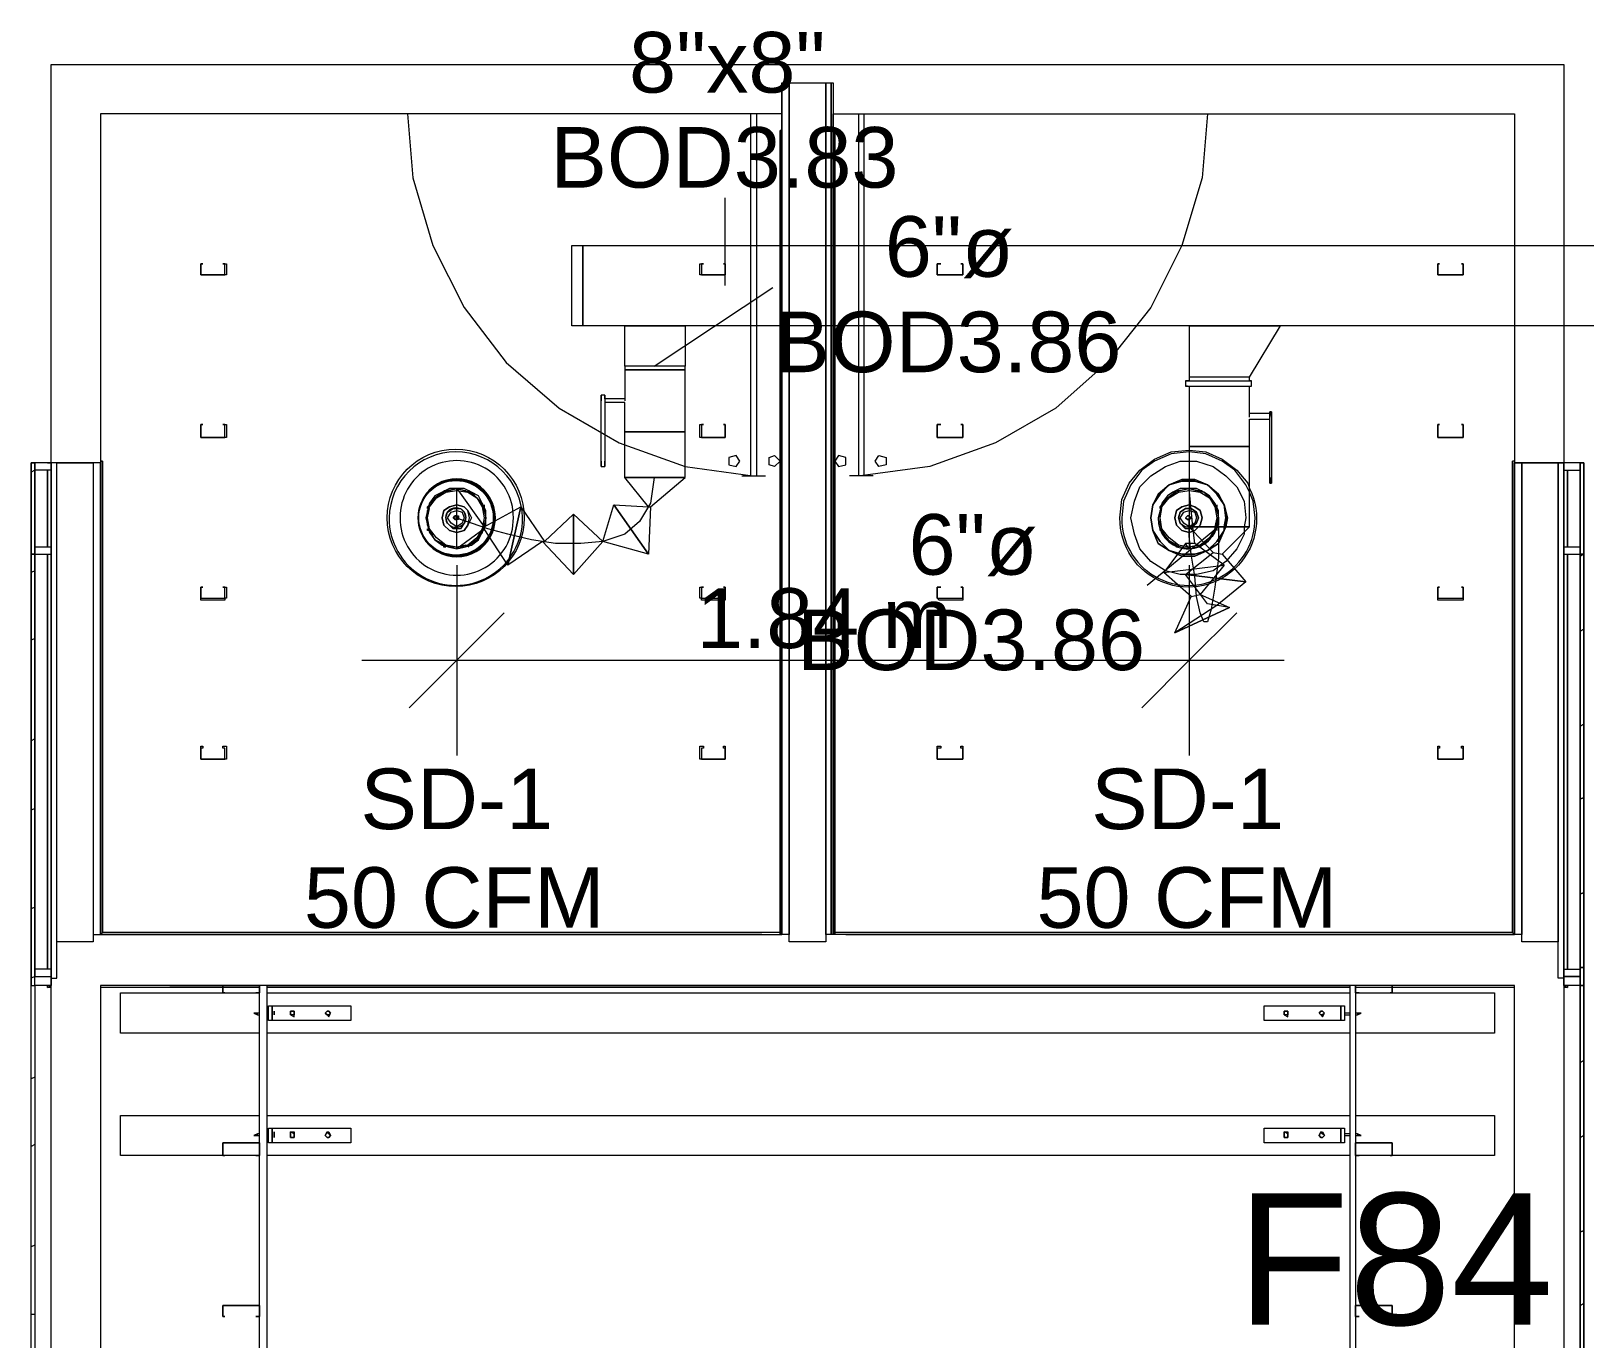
# Model space of a CAD drawing. Header units: metres. Extents: x -2 to 237, y -8 to 52.
# Drawn here: x 38.523 to 42.422, y 43.179 to 46.459 of the extents above; entities that cross this region are included whole.
import ezdxf

# ---------------------------------------------------------------- set-up
doc = ezdxf.new("R2010")
doc.units = ezdxf.units.M
doc.layers.add('HVAC - Ductos', color=5, linetype='Continuous', lineweight=0)
doc.layers.add('PDF3_Text', color=7, linetype='Continuous', lineweight=0)
doc.layers.add('PDF3_Geometry', color=7, linetype='Continuous', lineweight=0, true_color=0xaaaaaa)
doc.styles.add('PDF ArialUnicodeMS-Bold-Identity-H', font='arial.ttf')
doc.styles.add('PDF Helvetica', font='')
doc.styles.get('PDF Helvetica').set_extended_font_data('Helvetica')

msp = doc.modelspace()

# ---------------------------------------------------------------- linework, layer by layer
at = {"layer": 'HVAC - Ductos', "lineweight": 0}
for points in [[(40.2652, 45.821), (40.2652, 46.041)], [(40.0864, 45.6192), (40.3843, 45.8164)], [(40.0727, 45.2664), (40.0773, 45.2664), (40.1643, 45.3396), (40.0131, 45.3396), (40.0131, 45.4542), (40.0223, 45.4542), (40.036, 45.4542), (40.0497, 45.4542), (40.0681, 45.4542), (40.0864, 45.4542), (40.1093, 45.4542), (40.1277, 45.4542), (40.1415, 45.4542), (40.1552, 45.4542), (40.1643, 45.4542), (40.1643, 45.6101), (40.1643, 45.6192), (40.1552, 45.6192), (40.1415, 45.6192), (40.1277, 45.6192), (40.1093, 45.6192), (40.0864, 45.6192), (40.0681, 45.6192), (40.0497, 45.6192), (40.036, 45.6192), (40.0223, 45.6192), (40.0131, 45.6192), (40.0131, 45.7201), (40.0223, 45.7201), (40.036, 45.7201), (40.0497, 45.7201), (40.0681, 45.7201), (40.0864, 45.7201), (40.1093, 45.7201), (40.1277, 45.7201), (40.1415, 45.7201), (40.1552, 45.7201), (40.1643, 45.7201), (40.1643, 45.6192), (40.1552, 45.6192), (40.1415, 45.6192), (40.1277, 45.6192), (40.1093, 45.6192), (40.0864, 45.6192), (40.0681, 45.6192), (40.0497, 45.6192), (40.036, 45.6192), (40.0223, 45.6192), (40.0131, 45.6192), (40.0131, 45.6101), (40.0131, 45.5368), (39.9627, 45.5368), (39.9627, 45.5322)], [(41.5806, 45.5918), (41.6585, 45.7201), (41.6493, 45.7201), (41.6356, 45.7201), (41.6081, 45.7201), (41.5806, 45.7201), (41.5027, 45.7201), (41.4752, 45.7201), (41.4523, 45.7201), (41.4339, 45.7201), (41.4293, 45.7201), (41.4293, 45.5918)], [(41.4293, 45.7201), (41.4339, 45.7201), (41.4523, 45.7201), (41.4752, 45.7201), (41.5027, 45.7201), (41.5806, 45.7201), (41.6081, 45.7201), (41.6356, 45.7201), (41.6493, 45.7201), (41.6585, 45.7201)], [(41.5714, 45.5826), (41.576, 45.5826), (41.5806, 45.5826), (41.5806, 45.5918), (41.576, 45.5918), (41.5714, 45.5918), (41.5577, 45.5918), (41.5439, 45.5918), (41.5256, 45.5918), (41.5027, 45.5918), (41.4843, 45.5918), (41.466, 45.5918), (41.4523, 45.5918), (41.4385, 45.5918), (41.4293, 45.5918), (41.4293, 45.5826), (41.4248, 45.5826), (41.4202, 45.5826), (41.4248, 45.5826), (41.4339, 45.5826), (41.4477, 45.5826), (41.4614, 45.5826), (41.4843, 45.5826), (41.5027, 45.5826), (41.5256, 45.5826), (41.5439, 45.5826), (41.5622, 45.5826), (41.576, 45.5826), (41.5852, 45.5826)], [(41.4248, 45.5688), (41.4202, 45.5688), (41.4248, 45.5688), (41.4339, 45.5688), (41.4477, 45.5688), (41.4614, 45.5688), (41.4843, 45.5688), (41.5027, 45.5688), (41.5256, 45.5688), (41.5439, 45.5688), (41.5622, 45.5688), (41.576, 45.5688), (41.5852, 45.5688), (41.5852, 45.5826), (41.5806, 45.5826)], [(41.4202, 45.5826), (41.4202, 45.5688)], [(41.4339, 45.5826), (41.4385, 45.5826)], [(41.4477, 45.5826), (41.4523, 45.5826)], [(41.4614, 45.5826), (41.466, 45.5826), (41.4843, 45.5826), (41.5027, 45.5826), (41.5256, 45.5826), (41.5439, 45.5826)], [(41.4798, 45.5918), (41.4752, 45.5918), (41.4706, 45.5918)], [(41.5348, 45.5918), (41.5302, 45.5918)], [(41.5577, 45.5826), (41.5622, 45.5826)], [(39.9627, 45.546), (39.9535, 45.546)], [(39.9535, 45.381), (39.9535, 45.3764), (39.9535, 45.3718), (39.9535, 45.3672), (39.9535, 45.3718), (39.9535, 45.3764), (39.9535, 45.381), (39.9535, 45.5322), (39.9535, 45.5368), (39.9535, 45.5414), (39.9535, 45.546), (39.9535, 45.5414), (39.9535, 45.5368), (39.9535, 45.5322)], [(39.9627, 45.5368), (39.9627, 45.5414), (39.9627, 45.546), (39.9627, 45.5414), (39.9627, 45.5368), (39.9627, 45.5322), (39.9627, 45.381), (39.9627, 45.3764), (39.9627, 45.3718), (39.9627, 45.3672), (39.9627, 45.3718), (39.9627, 45.3764), (39.9627, 45.381)], [(40.0131, 45.5368), (40.0131, 45.5322)], [(41.4293, 45.5688), (41.4293, 45.4176), (41.4385, 45.4176), (41.4523, 45.4176), (41.466, 45.4176), (41.4843, 45.4176), (41.5027, 45.4176), (41.5256, 45.4176), (41.5439, 45.4176), (41.5577, 45.4176), (41.5714, 45.4176), (41.576, 45.4176), (41.5806, 45.4176), (41.5806, 45.4864), (41.631, 45.4864)], [(41.631, 45.4909), (41.631, 45.4955), (41.631, 45.5001), (41.5806, 45.5001), (41.5806, 45.5688)], [(40.0773, 45.2664), (40.0727, 45.1472), (39.9856, 45.2709), (40.0727, 45.2664), (40.0131, 45.3396), (40.1643, 45.3396), (40.1643, 45.4542), (40.1552, 45.4542), (40.1415, 45.4542), (40.1277, 45.4542), (40.1093, 45.4542), (40.0864, 45.4542), (40.0681, 45.4542), (40.0497, 45.4542), (40.036, 45.4542), (40.0223, 45.4542), (40.0131, 45.4542), (40.0131, 45.5276), (39.9627, 45.5276)], [(41.5806, 45.4909), (41.5806, 45.4955), (41.5806, 45.5001)], [(41.6356, 45.5047), (41.631, 45.5047)], [(41.631, 45.3396), (41.631, 45.4909), (41.631, 45.4955), (41.631, 45.5001), (41.631, 45.5047), (41.631, 45.5001), (41.631, 45.4955)], [(41.6356, 45.4909), (41.6356, 45.4955), (41.6356, 45.5001), (41.6356, 45.5047), (41.6356, 45.5001), (41.6356, 45.4955), (41.6356, 45.4909), (41.6356, 45.3396)], [(41.4889, 45.1518), (41.5119, 45.1472), (41.5806, 45.2159), (41.5806, 45.4176), (41.576, 45.4176), (41.5714, 45.4176), (41.5577, 45.4176), (41.5439, 45.4176), (41.5256, 45.4176), (41.5027, 45.4176), (41.4843, 45.4176), (41.466, 45.4176), (41.4523, 45.4176), (41.4385, 45.4176), (41.4293, 45.4176), (41.4293, 45.2159), (41.4156, 45.2251), (41.4064, 45.2388), (41.4156, 45.2526), (41.4293, 45.2572)], [(41.5668, 45.2159), (41.5668, 45.1976), (41.5485, 45.1609), (41.5211, 45.1288), (41.4889, 45.1059), (41.4477, 45.0968), (41.4064, 45.0968), (41.3698, 45.1059), (41.3331, 45.1288), (41.3056, 45.1609), (41.2918, 45.1976), (41.2827, 45.2388), (41.2918, 45.2801), (41.3056, 45.3168), (41.3331, 45.3442), (41.3698, 45.3672), (41.4064, 45.381), (41.4293, 45.381)], [(41.4293, 45.4084), (41.4706, 45.4038), (41.5119, 45.3855), (41.5485, 45.358), (41.576, 45.3259), (41.5806, 45.3122)], [(41.5806, 45.303), (41.5714, 45.3213), (41.5439, 45.358), (41.5119, 45.381), (41.4706, 45.3992), (41.4293, 45.4038)], [(41.4293, 45.381), (41.4477, 45.381), (41.4889, 45.3672), (41.5211, 45.3442), (41.5485, 45.3168), (41.5668, 45.2801), (41.5714, 45.2388), (41.5668, 45.2159)], [(40.0864, 45.3396), (40.0773, 45.2755), (40.0497, 45.2296), (40.0131, 45.1976), (39.9581, 45.1792), (39.9031, 45.1746), (39.8389, 45.1746), (39.7793, 45.1838), (39.7197, 45.1976), (39.6693, 45.2114), (39.6281, 45.2251), (39.6006, 45.2342), (39.5914, 45.2388)], [(39.9535, 45.3672), (39.9627, 45.3672)], [(39.5273, 45.2709), (39.5364, 45.2892), (39.5593, 45.303)], [(39.5593, 45.3076), (39.5639, 45.3076), (39.5914, 45.3122), (39.6143, 45.3076)], [(39.6601, 45.2114), (39.5914, 45.1609), (39.5914, 45.3122), (39.6601, 45.2159), (39.7519, 45.2664), (39.7197, 45.1196), (39.6601, 45.2114), (39.6601, 45.2159)], [(39.6189, 45.3076), (39.6235, 45.3076)], [(39.6235, 45.303), (39.6418, 45.2892), (39.6556, 45.2709)], [(41.4935, 45.2159), (41.4935, 45.2114), (41.4798, 45.1884), (41.4568, 45.1701), (41.4293, 45.1655), (41.4019, 45.1701), (41.3789, 45.1884), (41.3606, 45.2114), (41.356, 45.2388), (41.3606, 45.2664), (41.3789, 45.2892), (41.4019, 45.303), (41.4293, 45.3076)], [(41.356, 45.2618), (41.356, 45.2664), (41.3606, 45.2709), (41.3743, 45.2892), (41.3973, 45.303)], [(41.4339, 45.2159), (41.4477, 45.2251), (41.4523, 45.2388), (41.4477, 45.2251), (41.4385, 45.2159), (41.4293, 45.3122), (41.4523, 45.3076), (41.4568, 45.3076), (41.4614, 45.3076)], [(41.4293, 45.3076), (41.4568, 45.303), (41.4798, 45.2892), (41.4935, 45.2664), (41.4981, 45.2388), (41.4935, 45.2159)], [(41.4568, 45.303), (41.4798, 45.2892), (41.4935, 45.2709)], [(41.631, 45.3259), (41.6356, 45.3259)], [(39.5181, 45.2618), (39.5181, 45.2664), (39.5227, 45.2709)], [(39.5227, 45.2114), (39.5181, 45.2388), (39.5227, 45.2618)], [(39.6601, 45.2709), (39.6601, 45.2664), (39.6601, 45.2618), (39.6647, 45.2388), (39.6601, 45.2114), (39.6601, 45.2068)], [(39.8068, 45.1792), (39.7197, 45.1196), (39.7519, 45.2664), (39.8114, 45.1792), (39.8847, 45.248), (39.8847, 45.0968), (39.8068, 45.1792), (39.8114, 45.1792)], [(41.3606, 45.2114), (41.356, 45.2388), (41.3606, 45.2618)], [(41.4431, 45.1746), (41.4202, 45.1746), (41.3652, 45.1014), (41.5165, 45.1196), (41.4431, 45.1746), (41.4385, 45.2159), (41.4339, 45.2114), (41.4202, 45.2114), (41.4064, 45.2251), (41.4019, 45.2388), (41.4064, 45.2526), (41.4202, 45.2618), (41.4293, 45.2618), (41.4202, 45.2618), (41.4064, 45.2526), (41.4019, 45.2388), (41.4064, 45.2251), (41.4202, 45.2159), (41.4339, 45.2159)], [(41.4981, 45.2709), (41.4981, 45.2664), (41.4981, 45.2618), (41.5027, 45.2388), (41.4981, 45.2159), (41.4981, 45.2205), (41.5027, 45.2388), (41.5027, 45.2205), (41.4981, 45.2159)], [(41.4293, 45.2572), (41.4431, 45.2526), (41.4477, 45.2388), (41.4431, 45.2251), (41.4293, 45.2159), (41.4293, 45.2251), (41.4293, 45.2342), (41.4293, 45.2388)], [(39.5639, 45.1655), (39.5593, 45.1655), (39.5593, 45.1701), (39.5364, 45.1838), (39.5227, 45.2068), (39.5181, 45.2068), (39.5181, 45.2114)], [(39.6556, 45.2068), (39.6418, 45.1838), (39.6235, 45.1701), (39.6189, 45.1655)], [(41.5027, 45.2159), (41.3239, 45.0692)], [(41.4019, 45.1655), (41.3973, 45.1655), (41.3973, 45.1701), (41.3743, 45.1838), (41.3606, 45.2068), (41.356, 45.2068), (41.356, 45.2114)], [(41.5119, 45.1472), (41.5714, 45.0784), (41.4202, 45.0968), (41.4889, 45.1518), (41.4293, 45.2159), (41.5806, 45.2159), (41.4293, 45.2159)], [(41.5027, 45.2159), (41.5027, 45.138), (41.4935, 45.0646), (41.4843, 45.0096), (41.4752, 44.9776), (41.466, 44.9776), (41.4568, 45.0005), (41.4477, 45.0418), (41.4431, 45.0922), (41.4339, 45.1472), (41.4293, 45.193), (41.4293, 45.2159)], [(41.4935, 45.2068), (41.4798, 45.1838), (41.4568, 45.1701)], [(39.6143, 45.1701), (39.5914, 45.1655), (39.5639, 45.1701)], [(41.4523, 45.1701), (41.4293, 45.1655), (41.4019, 45.1701)], [(41.4614, 45.1701), (41.4568, 45.1655), (41.4523, 45.1655)], [(39.5914, 45.1196), (39.5914, 44.8814), (39.5914, 44.643)], [(41.4339, 45.0418), (41.3652, 45.1014), (41.5165, 45.1196), (41.4568, 45.0463), (41.5302, 45.0142), (41.3927, 44.9501), (41.4339, 45.0418), (41.4568, 45.0463)], [(41.4293, 45.1196), (41.4293, 44.8814), (41.4293, 44.643)], [(41.4981, 45.0188), (41.3927, 44.9501), (41.5302, 45.0142), (41.4752, 45.0234), (41.4202, 45.0968), (41.5714, 45.0784), (41.4981, 45.0188), (41.4752, 45.0234)], [(39.5914, 45.0646), (39.5914, 44.6705)], [(41.4293, 45.0646), (41.4293, 44.6705)], [(39.7106, 45.0005), (39.5914, 44.8814), (39.4723, 44.7622)], [(41.5485, 45.0005), (41.4293, 44.8814), (41.3102, 44.7622)], [(39.3531, 44.8814), (41.6677, 44.8814)]]:
    msp.add_lwpolyline(points, dxfattribs=at)
for points in [[(39.9077, 45.9218), (39.9077, 45.7201), (39.8801, 45.7201), (39.8801, 45.9218)], [(42.6302, 45.7201), (39.9077, 45.7201), (39.9077, 45.9218), (42.6302, 45.9218)], [(40.1643, 45.6101), (40.1552, 45.6101), (40.1415, 45.6101), (40.1277, 45.6101), (40.1093, 45.6101), (40.0864, 45.6101), (40.0681, 45.6101), (40.0497, 45.6101), (40.036, 45.6101), (40.0223, 45.6101), (40.0131, 45.6101), (40.0223, 45.6101), (40.036, 45.6101), (40.0497, 45.6101), (40.0681, 45.6101), (40.0864, 45.6101), (40.1093, 45.6101), (40.1277, 45.6101), (40.1415, 45.6101), (40.1552, 45.6101)], [(40.1643, 45.3396), (40.1552, 45.3396), (40.1415, 45.3396), (40.1277, 45.3396), (40.1093, 45.3396), (40.0864, 45.3396), (40.0681, 45.3396), (40.0497, 45.3396), (40.036, 45.3396), (40.0223, 45.3396), (40.0131, 45.3396), (40.0223, 45.3396), (40.036, 45.3396), (40.0497, 45.3396), (40.0681, 45.3396), (40.0864, 45.3396), (40.1093, 45.3396), (40.1277, 45.3396), (40.1415, 45.3396), (40.1552, 45.3396)], [(41.631, 45.3396), (41.631, 45.3351), (41.631, 45.3305), (41.631, 45.3259), (41.631, 45.3305), (41.631, 45.3351)], [(41.6356, 45.3396), (41.6356, 45.3351), (41.6356, 45.3305), (41.6356, 45.3259), (41.6356, 45.3305), (41.6356, 45.3351)], [(39.6647, 45.2388), (39.6647, 45.2572), (39.6556, 45.2755), (39.6464, 45.2938), (39.6281, 45.303), (39.6097, 45.3122), (39.5914, 45.3122), (39.5731, 45.3122), (39.5547, 45.303), (39.5364, 45.2938), (39.5227, 45.2755), (39.5181, 45.2572), (39.5135, 45.2388), (39.5181, 45.2205), (39.5227, 45.2022), (39.5364, 45.1838), (39.5547, 45.1701), (39.5731, 45.1655), (39.5914, 45.1609), (39.6097, 45.1655), (39.6281, 45.1701), (39.6464, 45.1838), (39.6556, 45.2022), (39.6647, 45.2205), (39.6647, 45.2388), (39.6601, 45.2205), (39.6556, 45.2022), (39.6418, 45.1838), (39.6281, 45.1746), (39.6097, 45.1655), (39.5914, 45.1655), (39.5731, 45.1655), (39.5547, 45.1746), (39.5364, 45.1838), (39.5273, 45.2022), (39.5181, 45.2205), (39.5181, 45.2388), (39.5181, 45.2572), (39.5273, 45.2755), (39.5364, 45.2892), (39.5547, 45.303), (39.5731, 45.3076), (39.5914, 45.3122), (39.6097, 45.3076), (39.6281, 45.303), (39.6418, 45.2892), (39.6556, 45.2755), (39.6601, 45.2572)], [(39.6601, 45.2388), (39.6556, 45.2114), (39.6418, 45.1884), (39.6189, 45.1701), (39.5914, 45.1655), (39.5639, 45.1701), (39.541, 45.1884), (39.5227, 45.2114), (39.5181, 45.2388), (39.5227, 45.2664), (39.541, 45.2892), (39.5639, 45.303), (39.5914, 45.3076), (39.6189, 45.303), (39.6418, 45.2892), (39.6556, 45.2664)], [(41.4293, 45.3351), (41.411, 45.3351), (41.3789, 45.3213), (41.3515, 45.2984), (41.3377, 45.2709), (41.3331, 45.2388), (41.3377, 45.2068), (41.3515, 45.1746), (41.3789, 45.1564), (41.411, 45.1426), (41.4431, 45.1426), (41.4752, 45.1564), (41.5027, 45.1746), (41.5165, 45.2068), (41.5211, 45.2159), (41.5165, 45.2068), (41.5027, 45.1746), (41.4752, 45.1564), (41.4431, 45.1426), (41.411, 45.1426), (41.3789, 45.1564), (41.3515, 45.1746), (41.3377, 45.2068), (41.3331, 45.2388), (41.3377, 45.2709), (41.356, 45.2984), (41.3789, 45.3213), (41.411, 45.3305), (41.4293, 45.3305), (41.411, 45.3305), (41.3789, 45.3213), (41.356, 45.2984), (41.3377, 45.2709), (41.3331, 45.2388), (41.3377, 45.2068), (41.356, 45.1792), (41.3789, 45.1564), (41.411, 45.1472), (41.4431, 45.1472), (41.4752, 45.1564), (41.4981, 45.1792), (41.5165, 45.2068), (41.5165, 45.2159), (41.5165, 45.2068), (41.4981, 45.1792), (41.4752, 45.1564), (41.4431, 45.1472), (41.411, 45.1472), (41.3789, 45.1564), (41.356, 45.1792), (41.3377, 45.2068), (41.3331, 45.2388), (41.3377, 45.2709), (41.3515, 45.2984), (41.3789, 45.3213), (41.411, 45.3351)], [(41.4431, 45.3351), (41.4752, 45.3213), (41.5027, 45.2984), (41.5165, 45.2709), (41.5256, 45.2388), (41.5211, 45.2159), (41.5256, 45.2388), (41.5165, 45.2709), (41.5027, 45.2984), (41.4752, 45.3213), (41.4431, 45.3351), (41.4293, 45.3351)], [(41.5211, 45.2388), (41.5165, 45.2709), (41.4981, 45.2984), (41.4752, 45.3213), (41.4431, 45.3305), (41.4293, 45.3305), (41.4431, 45.3305), (41.4752, 45.3213), (41.4981, 45.2984), (41.5165, 45.2709), (41.5211, 45.2388), (41.5165, 45.2159)], [(41.4477, 45.3076), (41.466, 45.303), (41.4798, 45.2892), (41.4935, 45.2755), (41.4981, 45.2572), (41.5027, 45.2388), (41.5027, 45.2572), (41.4935, 45.2755), (41.4798, 45.2938), (41.466, 45.303), (41.4477, 45.3122), (41.4293, 45.3122)], [(39.6235, 45.2388), (39.6189, 45.2572), (39.6097, 45.2664), (39.5914, 45.2709), (39.5731, 45.2664), (39.5593, 45.2572), (39.5547, 45.2388), (39.5593, 45.2572), (39.5731, 45.2664), (39.5914, 45.2709), (39.6097, 45.2664), (39.6189, 45.2572), (39.6281, 45.2388), (39.6189, 45.2205), (39.6097, 45.2068), (39.5914, 45.2022), (39.5731, 45.2068), (39.5593, 45.2205), (39.5547, 45.2388), (39.5593, 45.2205), (39.5731, 45.2068), (39.5914, 45.2022), (39.6097, 45.2068), (39.6189, 45.2205)], [(39.6143, 45.2388), (39.6097, 45.2251), (39.6006, 45.2114), (39.5823, 45.2114), (39.5685, 45.2251), (39.5639, 45.2388), (39.5685, 45.2526), (39.5823, 45.2618), (39.6006, 45.2618), (39.6097, 45.2526)], [(39.9856, 45.2709), (40.0727, 45.1472), (39.9581, 45.1792), (39.8847, 45.0968), (39.8847, 45.248), (39.9581, 45.1792)], [(41.4293, 45.2709), (41.411, 45.2664), (41.3973, 45.2572), (41.3927, 45.2388), (41.3973, 45.2572), (41.411, 45.2664)], [(41.4431, 45.2664), (41.4293, 45.2709), (41.4431, 45.2664), (41.4568, 45.2572), (41.4614, 45.2388), (41.4568, 45.2572)], [(41.4339, 45.2618), (41.4293, 45.2618), (41.4339, 45.2618), (41.4477, 45.2526), (41.4523, 45.2388), (41.4477, 45.2526)], [(39.6097, 45.2388), (39.6051, 45.2251), (39.5914, 45.2159), (39.5777, 45.2251), (39.5685, 45.2388), (39.5777, 45.2526), (39.5914, 45.2572), (39.6051, 45.2526)], [(39.596, 45.2388), (39.5914, 45.2434), (39.5869, 45.2434), (39.5869, 45.2388), (39.5869, 45.2342), (39.5914, 45.2342), (39.596, 45.2388), (39.596, 45.2342), (39.5869, 45.2342), (39.5823, 45.2388), (39.5869, 45.2434), (39.596, 45.2434)], [(41.3927, 45.2388), (41.3973, 45.2205), (41.411, 45.2068), (41.4293, 45.2022), (41.4431, 45.2068), (41.4523, 45.2159), (41.4431, 45.2068), (41.4293, 45.2022), (41.411, 45.2068), (41.3973, 45.2205)], [(41.4293, 45.2434), (41.4248, 45.2434), (41.4202, 45.2388), (41.4248, 45.2434)], [(41.4202, 45.2388), (41.4248, 45.2342), (41.4293, 45.2342), (41.4248, 45.2342)], [(41.4339, 45.2388), (41.4293, 45.2434)], [(41.4293, 45.2342), (41.4339, 45.2388)], [(41.4568, 45.2205), (41.4523, 45.2159), (41.4568, 45.2205), (41.4614, 45.2388)], [(41.4293, 45.2159), (41.4385, 45.2159), (41.4523, 45.2159), (41.466, 45.2159), (41.4843, 45.2159), (41.5027, 45.2159), (41.5256, 45.2159), (41.5439, 45.2159), (41.5577, 45.2159), (41.5714, 45.2159), (41.576, 45.2159), (41.5806, 45.2159), (41.576, 45.2159), (41.5714, 45.2159), (41.5577, 45.2159), (41.5439, 45.2159), (41.5256, 45.2159), (41.5027, 45.2159), (41.4843, 45.2159), (41.466, 45.2159), (41.4523, 45.2159), (41.4385, 45.2159)]]:
    msp.add_lwpolyline(points, close=True, dxfattribs=at)
for points in [[(39.4219, 45.2388, 1.014015), (39.7564, 45.2388, 0.986582)], [(39.4493, 45.2388, 1.012841), (39.7335, 45.2388, 1.008579)], [(39.4951, 45.2388, 1.017914), (39.6877, 45.2388, 1.017914)]]:
    msp.add_lwpolyline(points, format="xyb", close=True, dxfattribs=at)
for points in [[(41.5806, 45.3122, -1.268383), (41.2552, 45.2388), (41.2598, 45.2846), (41.2781, 45.3259), (41.3056, 45.358), (41.3423, 45.3855), (41.3835, 45.4038), (41.4293, 45.4084)], [(41.4293, 45.4038), (41.3835, 45.3992), (41.3423, 45.381), (41.3102, 45.358), (41.2827, 45.3213), (41.2643, 45.2801), (41.2598, 45.2388, 1.013803), (41.5943, 45.2388), (41.5898, 45.2801), (41.5806, 45.303)], [(41.3973, 45.3076), (41.4019, 45.3076), (41.4293, 45.3122), (41.4064, 45.3122), (41.3881, 45.303), (41.3743, 45.2938), (41.3606, 45.2755), (41.356, 45.2572), (41.3515, 45.2388, 0.894406), (41.4981, 45.2159), (41.4981, 45.2114), (41.4981, 45.2068)], [(41.4981, 45.2159, -0.905138), (41.356, 45.2388), (41.356, 45.2572), (41.3652, 45.2755), (41.3743, 45.2892), (41.3927, 45.303), (41.4064, 45.3076), (41.4293, 45.3122), (41.4293, 45.1609), (41.4202, 45.1746)]]:
    msp.add_lwpolyline(points, format="xyb", dxfattribs=at)
for centre, radius in [((39.5888, 45.2386), 0.1722), ((39.5911, 45.2388), 0.0965), ((39.5901, 45.2388), 0.095), ((39.5896, 45.2388), 0.0935), ((39.5892, 45.2393), 0.0251)]:
    msp.add_circle(centre, radius, dxfattribs=at)
at = {"layer": 'PDF3_Geometry', "lineweight": 0}
for points in [[(40.3568, 44.1938), (38.6977, 44.1938), (40.4073, 44.1938), (40.4073, 46.3297), (40.4256, 46.3297), (40.4256, 44.1938), (40.4073, 44.1938), (40.4073, 46.2105), (40.4027, 46.2105), (40.4027, 44.1938), (40.4027, 46.2105), (40.4073, 46.2105), (40.4073, 44.1938), (40.4073, 46.2518), (40.4073, 46.3297), (40.4073, 44.1938), (40.4073, 46.2518), (38.6977, 46.2518), (38.6977, 45.3764), (38.5739, 45.3764), (38.5739, 46.3756), (38.6977, 46.3756), (42.3689, 46.3756), (42.3689, 46.2518), (42.3689, 45.3764), (42.2452, 45.3764), (42.2635, 45.3764), (42.2635, 44.1938), (42.2452, 44.1938), (42.2452, 45.3764), (42.2452, 44.1938), (42.2452, 45.3764), (42.2452, 44.1938), (42.2406, 44.1984), (40.5356, 44.1984)], [(40.5677, 44.1938), (42.2452, 44.1938), (40.5356, 44.1938), (40.531, 44.1938), (40.5173, 44.1938), (40.5173, 46.3297), (40.531, 46.3297), (40.531, 44.1938), (40.531, 46.3297), (40.5356, 46.3297), (40.5356, 46.2518), (40.5356, 44.1938), (40.5356, 46.2518), (42.2452, 46.2518), (42.2452, 45.3764), (42.3689, 45.3764), (42.3689, 44.1938), (42.3689, 44.0655), (42.3689, 38.7763), (42.2452, 38.7763), (42.2452, 35.8017)], [(39.4677, 46.2518), (39.4814, 46.0914), (39.5318, 45.9218), (39.6097, 45.7659), (39.7151, 45.6284), (39.8481, 45.5138), (39.9993, 45.4268), (40.1643, 45.3672), (40.3339, 45.3442)], [(40.3293, 45.3442), (40.3293, 46.2518)], [(40.3431, 46.2518), (40.3431, 45.3442)], [(40.5997, 46.2518), (40.5997, 45.3442)], [(41.4752, 46.2518), (41.4614, 46.0914), (41.411, 45.9218), (41.3331, 45.7659), (41.2231, 45.6284), (41.0948, 45.5138), (40.9435, 45.4268), (40.7785, 45.3672), (40.6043, 45.3442)], [(40.6135, 45.3442), (40.6135, 46.2518)], [(40.4073, 44.1984), (38.7023, 44.1984), (38.7023, 45.381), (38.6977, 45.381), (38.7023, 45.381), (38.7023, 44.1984), (38.6977, 44.1938), (38.6977, 45.3764), (38.6793, 45.3764), (38.6793, 44.1938), (38.6977, 44.1938), (38.6977, 45.3764), (38.5739, 45.3764), (38.5327, 45.3764)], [(42.2406, 45.381), (42.2406, 44.1984)], [(42.2452, 45.381), (42.2406, 45.381)], [(42.2452, 45.381), (42.2406, 45.381)], [(42.2406, 44.1984), (42.2406, 45.381)], [(38.5327, 45.1472), (38.5327, 45.3764), (38.5235, 45.3764), (38.5235, 45.1472), (38.5235, 44.0655), (38.5235, 45.1472), (38.5327, 45.1472), (38.5235, 45.1472), (38.5235, 45.3764), (38.5327, 45.3764), (38.5327, 45.358), (38.5235, 45.3534)], [(38.5739, 38.7763), (38.5739, 44.0655), (38.5739, 44.1938), (38.5739, 45.3764), (38.5647, 45.3764), (38.5739, 45.3764), (38.5739, 44.07), (38.5739, 45.3764), (38.5739, 44.0838), (38.5877, 44.0838), (38.5877, 45.3764), (38.5739, 45.3764), (38.5739, 45.358), (38.5739, 45.1655), (38.5327, 45.1655), (38.5327, 45.1472), (38.5739, 45.1472), (38.5739, 44.1068), (38.5327, 44.1068), (38.5327, 44.0884), (38.5235, 44.0838)], [(38.5739, 44.0609), (38.5647, 44.0609), (38.5739, 44.0655), (38.5327, 44.0655), (38.5327, 44.0884), (38.5739, 44.0884), (38.5739, 44.1068), (38.5739, 45.1472), (38.5739, 45.1655), (38.5739, 45.358), (38.5327, 45.358), (38.5327, 45.1655)], [(38.6977, 44.1938), (38.6977, 45.3764), (38.6977, 44.1938)], [(40.3064, 45.3442), (40.366, 45.3442)], [(40.6364, 45.3442), (40.5769, 45.3442)], [(42.4102, 43.0113), (42.4102, 44.0655), (42.4194, 44.0655), (42.4194, 43.0113), (42.4194, 44.0655), (42.4102, 44.0655), (42.4102, 45.1472), (42.4194, 45.1472), (42.4194, 45.3764), (42.4102, 45.3764), (42.4102, 45.1472), (42.4194, 45.1472), (42.4194, 45.3764), (42.4102, 45.3764), (42.3689, 45.3764), (42.3689, 45.358), (42.3689, 45.1655), (42.3689, 45.358), (42.4102, 45.358), (42.4102, 45.3764), (42.4194, 45.3764), (42.4194, 45.1472), (42.4102, 45.1472), (42.4102, 44.1068), (42.4102, 45.1472), (42.4102, 45.3764), (42.4194, 45.3764), (42.4194, 45.1472), (42.4102, 45.1472), (42.4102, 44.0655), (42.4194, 44.0655), (42.4102, 44.0655), (42.4102, 43.0113)], [(38.5235, 44.0655), (38.5327, 44.0655), (38.5327, 45.1472), (38.5327, 44.1068)], [(42.4194, 45.1472), (42.4194, 44.0655)], [(42.4194, 45.1472), (42.4194, 44.0655)], [(38.5327, 45.1059), (38.5235, 45.1014)], [(38.5327, 44.9364), (38.5235, 44.9318)], [(38.5327, 44.6842), (38.5235, 44.6796)], [(38.5327, 44.5101), (38.5235, 44.5055)], [(38.5327, 44.2626), (38.5235, 44.258)], [(38.5327, 44.0884), (38.5739, 44.0884), (38.5739, 44.0655)], [(39.0964, 44.0609), (39.0047, 44.0609), (38.6977, 44.0609)], [(38.8718, 44.0655), (39.0047, 44.0655), (39.0964, 44.0655)], [(39.0964, 40.2338), (39.0964, 44.0655)], [(39.1147, 44.0655), (39.1147, 40.2338), (39.0964, 40.2338)], [(39.1147, 44.0655), (39.0964, 44.0655)], [(39.1147, 44.0655), (41.8327, 44.0655)], [(41.8327, 44.0609), (39.1147, 44.0609)], [(41.8327, 40.2338), (41.8327, 44.0655)], [(41.8464, 44.0655), (41.8464, 40.2338), (41.8327, 40.2338)], [(41.8464, 44.0655), (41.8327, 44.0655)], [(42.2452, 44.0609), (41.9381, 44.0609), (41.8464, 44.0609)], [(42.3689, 44.0655), (42.3689, 44.0884), (42.4102, 44.0884), (42.4102, 44.0655), (42.3689, 44.0655), (42.3781, 44.0609), (42.3781, 44.0655), (42.3781, 44.0609), (42.3689, 44.0609)], [(39.0964, 43.9463), (38.7481, 43.9463), (38.7481, 44.0472), (39.0047, 44.0472), (39.0964, 44.0472)], [(39.1147, 44.0472), (41.8327, 44.0472)], [(41.8464, 44.0472), (41.9381, 44.0472), (42.1948, 44.0472), (42.1948, 43.9463), (41.8464, 43.9463)], [(39.0964, 43.9968), (39.0918, 43.9968), (39.0827, 43.9968), (39.0918, 43.9922), (39.0964, 43.9922)], [(39.0918, 43.9922), (39.0918, 43.9968)], [(39.1193, 43.9968), (39.1147, 43.9968)], [(39.1147, 43.9922), (39.1193, 43.9922)], [(39.1285, 43.9922), (39.1285, 43.9876)], [(41.8098, 43.9876), (41.8098, 43.9922)], [(41.8327, 43.9968), (41.8189, 43.9968)], [(41.8189, 43.9922), (41.8327, 43.9922)], [(41.8464, 43.9922), (41.851, 43.9922), (41.8602, 43.9968), (41.851, 43.9968), (41.8464, 43.9968)], [(41.851, 43.9968), (41.851, 43.9922)], [(41.8327, 43.9463), (39.1147, 43.9463)], [(38.5327, 43.8363), (38.5235, 43.8318)], [(39.0964, 43.6392), (38.7481, 43.6392), (38.7481, 43.74), (39.0964, 43.74)], [(39.1147, 43.74), (41.8327, 43.74)], [(41.8464, 43.74), (42.1948, 43.74), (42.1948, 43.6392), (41.8464, 43.6392)], [(38.5327, 43.6668), (38.5235, 43.6622)], [(39.0964, 43.6942), (39.0918, 43.6942), (39.0827, 43.6896), (39.0918, 43.6896), (39.0964, 43.6896)], [(39.0918, 43.6896), (39.0918, 43.6942)], [(39.1193, 43.6942), (39.1147, 43.6942)], [(39.1147, 43.6896), (39.1193, 43.6896)], [(39.1285, 43.6988), (39.1285, 43.6942)], [(41.8098, 43.6942), (41.8098, 43.6988)], [(41.8327, 43.6942), (41.8189, 43.6942)], [(41.8189, 43.6896), (41.8327, 43.6896)], [(41.8464, 43.6896), (41.851, 43.6896), (41.8602, 43.6896), (41.851, 43.6942), (41.8464, 43.6942)], [(41.851, 43.6942), (41.851, 43.6896)], [(41.8327, 43.6392), (39.1147, 43.6392)], [(38.5327, 43.4146), (38.5235, 43.41)], [(38.5327, 43.2404), (38.5235, 43.2404)]]:
    msp.add_lwpolyline(points, dxfattribs=at)
for points in [[(40.4256, 44.1755), (40.4256, 46.3297), (40.5173, 46.3297), (40.5173, 44.1755)], [(40.5402, 46.2105), (40.5356, 46.2105), (40.5356, 44.1938), (40.5356, 46.2105), (40.5402, 46.2105), (40.5402, 44.1938)], [(38.9497, 45.8484), (39.0093, 45.8484), (39.0093, 45.8759), (39.0047, 45.8759), (39.0139, 45.8759), (39.0139, 45.8484), (39.0093, 45.8484), (38.9497, 45.8484), (38.9497, 45.8759)], [(38.9543, 45.8759), (38.9497, 45.8759)], [(40.2102, 45.8759), (40.2056, 45.8759), (40.2056, 45.8484), (40.2652, 45.8484), (40.2652, 45.8759), (40.2606, 45.8759), (40.2652, 45.8759), (40.2652, 45.8484), (40.2056, 45.8484), (40.201, 45.8484), (40.201, 45.8759)], [(40.7969, 45.8484), (40.8015, 45.8484), (40.861, 45.8484), (40.861, 45.8759), (40.8564, 45.8759), (40.861, 45.8759), (40.861, 45.8484), (40.8015, 45.8484), (40.7969, 45.8484), (40.7969, 45.8759)], [(40.806, 45.8759), (40.7969, 45.8759)], [(42.0527, 45.8484), (42.1168, 45.8484), (42.1168, 45.8759), (42.1122, 45.8759), (42.1168, 45.8759), (42.1168, 45.8484), (42.0527, 45.8484), (42.0527, 45.8759)], [(42.0573, 45.8759), (42.0527, 45.8759)], [(38.9497, 45.4405), (39.0093, 45.4405), (39.0093, 45.4726), (39.0047, 45.4726), (39.0139, 45.4726), (39.0139, 45.4405), (39.0093, 45.4405), (38.9497, 45.4405), (38.9497, 45.4726)], [(38.9543, 45.4726), (38.9497, 45.4726)], [(40.2102, 45.4726), (40.2056, 45.4726), (40.2056, 45.4405), (40.2652, 45.4405), (40.2652, 45.4726), (40.2606, 45.4726), (40.2652, 45.4726), (40.2652, 45.4405), (40.2056, 45.4405), (40.201, 45.4405), (40.201, 45.4726)], [(40.7969, 45.4405), (40.8015, 45.4405), (40.861, 45.4405), (40.861, 45.4726), (40.8564, 45.4726), (40.861, 45.4726), (40.861, 45.4405), (40.8015, 45.4405), (40.7969, 45.4405), (40.7969, 45.4726)], [(40.806, 45.4726), (40.7969, 45.4726)], [(42.0527, 45.4405), (42.1168, 45.4405), (42.1168, 45.4726), (42.1122, 45.4726), (42.1168, 45.4726), (42.1168, 45.4405), (42.0527, 45.4405), (42.0527, 45.4726)], [(42.0573, 45.4726), (42.0527, 45.4726)], [(40.3019, 45.381), (40.2927, 45.3947), (40.2743, 45.3901), (40.2743, 45.3718), (40.2927, 45.3672)], [(40.4027, 45.381), (40.3889, 45.3672), (40.3752, 45.3718), (40.3752, 45.3901), (40.3889, 45.3947)], [(40.5402, 45.381), (40.5493, 45.3672), (40.5677, 45.3718), (40.5677, 45.3901), (40.5493, 45.3947)], [(40.641, 45.381), (40.6502, 45.3947), (40.6685, 45.3901), (40.6685, 45.3718), (40.6502, 45.3672)], [(38.5647, 45.1655), (38.5647, 45.358)], [(38.5877, 44.1755), (38.5877, 45.3764), (38.6793, 45.3764), (38.6793, 44.1755)], [(38.6977, 44.1938), (38.6977, 45.3764)], [(42.2452, 45.3764), (42.2452, 44.1938)], [(42.2635, 44.1755), (42.2635, 45.3764), (42.3552, 45.3764), (42.3552, 44.1755)], [(42.3552, 44.0838), (42.3552, 45.3764), (42.3689, 45.3764), (42.3689, 44.0838)], [(42.3689, 44.07), (42.3689, 45.3764)], [(42.3781, 45.1655), (42.3781, 45.358)], [(42.4102, 45.358), (42.4102, 45.1655)], [(38.5647, 44.1068), (38.5647, 45.1472)], [(42.3689, 45.1472), (42.3689, 44.1068), (42.4102, 44.1068), (42.4102, 44.0884), (42.3689, 44.0884), (42.3689, 44.1068), (42.3689, 45.1472), (42.4102, 45.1472), (42.4102, 45.1655), (42.3689, 45.1655)], [(42.3781, 44.1068), (42.3781, 45.1472)], [(42.4102, 45.1426), (42.4194, 45.1472)], [(42.4194, 44.0655), (42.4194, 45.1472)], [(38.9497, 45.0372), (39.0093, 45.0372), (39.0093, 45.0646), (39.0047, 45.0646), (39.0139, 45.0646), (39.0139, 45.0372), (39.0093, 45.0372), (39.0093, 45.0326), (38.9497, 45.0326), (38.9497, 45.0372), (38.9497, 45.0646)], [(38.9543, 45.0646), (38.9497, 45.0646)], [(40.2102, 45.0646), (40.2056, 45.0646), (40.2056, 45.0372), (40.2652, 45.0372), (40.2652, 45.0646), (40.2606, 45.0646), (40.2652, 45.0646), (40.2652, 45.0372), (40.2652, 45.0326), (40.2056, 45.0326), (40.2056, 45.0372), (40.201, 45.0372), (40.201, 45.0646)], [(40.7969, 45.0372), (40.8015, 45.0372), (40.861, 45.0372), (40.861, 45.0646), (40.8564, 45.0646), (40.861, 45.0646), (40.861, 45.0372), (40.861, 45.0326), (40.8015, 45.0326), (40.7969, 45.0372), (40.7969, 45.0646)], [(40.806, 45.0646), (40.7969, 45.0646)], [(42.0527, 45.0372), (42.1168, 45.0372), (42.1168, 45.0646), (42.1122, 45.0646), (42.1168, 45.0646), (42.1168, 45.0372), (42.1168, 45.0326), (42.0527, 45.0326), (42.0527, 45.0372), (42.0527, 45.0646)], [(42.0573, 45.0646), (42.0527, 45.0646)], [(42.4102, 44.9546), (42.4194, 44.9592)], [(42.4102, 44.7164), (42.4194, 44.7209)], [(38.9543, 44.6659), (38.9543, 44.6614), (38.9497, 44.6614), (38.9497, 44.6338), (39.0093, 44.6338), (39.0093, 44.6614), (39.0047, 44.6614), (39.0047, 44.6659), (39.0139, 44.6659), (39.0139, 44.6338), (39.0093, 44.6338), (38.9497, 44.6338), (38.9497, 44.6659)], [(40.2102, 44.6659), (40.2102, 44.6614), (40.2056, 44.6614), (40.2056, 44.6338), (40.2652, 44.6338), (40.2652, 44.6614), (40.2606, 44.6614), (40.2606, 44.6659), (40.2652, 44.6659), (40.2652, 44.6338), (40.2056, 44.6338), (40.201, 44.6338), (40.201, 44.6659)], [(40.806, 44.6659), (40.806, 44.6614), (40.7969, 44.6614), (40.7969, 44.6338), (40.8015, 44.6338), (40.861, 44.6338), (40.861, 44.6614), (40.8564, 44.6614), (40.8564, 44.6659), (40.861, 44.6659), (40.861, 44.6338), (40.8015, 44.6338), (40.7969, 44.6338), (40.7969, 44.6659)], [(42.0573, 44.6659), (42.0573, 44.6614), (42.0527, 44.6614), (42.0527, 44.6338), (42.1168, 44.6338), (42.1168, 44.6614), (42.1122, 44.6614), (42.1122, 44.6659), (42.1168, 44.6659), (42.1168, 44.6338), (42.0527, 44.6338), (42.0527, 44.6659)], [(42.4102, 44.533), (42.4194, 44.5376)], [(42.4102, 44.2946), (42.4194, 44.2992)], [(42.4102, 44.1113), (42.4194, 44.1113)], [(38.5327, 43.0113), (38.5235, 43.0113), (38.5235, 44.0655), (38.5327, 44.0655)], [(38.5647, 44.0609), (38.5647, 44.0655)], [(42.2452, 40.2338), (42.2452, 44.0655), (38.6977, 44.0655), (38.6977, 40.2338)], [(39.0047, 44.0655), (39.0047, 44.0472)], [(39.0964, 44.0472), (39.0872, 44.0472), (39.0964, 44.0472), (39.0964, 44.0655)], [(41.8464, 44.0472), (41.8556, 44.0472), (41.8464, 44.0472), (41.8464, 44.0655)], [(41.9381, 44.0655), (41.9381, 44.0472)], [(39.0093, 44.0472), (39.0047, 44.0472)], [(39.1193, 44.015), (39.1285, 44.015), (39.3256, 44.015), (39.3256, 43.9784), (39.1285, 43.9784), (39.1193, 43.9784)], [(39.1285, 44.015), (39.1285, 43.9784)], [(41.8189, 44.015), (41.8189, 43.9784), (41.8098, 43.9784), (41.6173, 43.9784), (41.6173, 44.015), (41.8098, 44.015)], [(41.8098, 44.015), (41.8098, 43.9784)], [(41.9335, 44.0472), (41.9381, 44.0472)], [(39.1285, 43.9968), (39.1285, 43.9922), (39.1285, 43.9876), (39.1285, 43.9922), (39.1285, 43.9968), (39.1285, 44.0013)], [(39.1331, 43.9968), (39.1331, 43.9922), (39.1331, 43.9968), (39.1331, 44.0013)], [(39.1743, 43.9968), (39.1743, 43.9922), (39.1835, 43.9876), (39.1835, 43.9968), (39.1835, 44.0013), (39.1743, 44.0013)], [(39.1835, 43.9968), (39.1835, 43.9922), (39.1743, 43.9922), (39.1743, 43.9968), (39.1743, 44.0013), (39.1835, 44.0013)], [(39.2614, 43.9968), (39.266, 43.9922), (39.2706, 43.9876), (39.2751, 43.9968), (39.2706, 44.0013), (39.266, 44.0013)], [(39.2751, 43.9968), (39.2706, 43.9922), (39.266, 43.9922), (39.2614, 43.9968), (39.266, 44.0013), (39.2706, 44.0013)], [(41.6677, 43.9968), (41.6677, 43.9922), (41.6769, 43.9876), (41.6769, 43.9968), (41.6769, 44.0013), (41.6677, 44.0013)], [(41.6769, 43.9968), (41.6769, 43.9922), (41.6677, 43.9922), (41.6677, 43.9968), (41.6677, 44.0013), (41.6769, 44.0013)], [(41.7548, 43.9968), (41.7593, 43.9922), (41.7639, 43.9876), (41.7685, 43.9968), (41.7639, 44.0013), (41.7593, 44.0013)], [(41.7685, 43.9968), (41.7639, 43.9922), (41.7593, 43.9922), (41.7548, 43.9968), (41.7593, 44.0013), (41.7639, 44.0013)], [(41.8098, 43.9968), (41.8098, 43.9922), (41.8098, 43.9876), (41.8098, 43.9922), (41.8098, 43.9968), (41.8098, 44.0013), (41.8098, 43.9968), (41.8098, 43.9922), (41.8098, 43.9968), (41.8098, 44.0013)], [(42.4102, 43.873), (42.4194, 43.8776)], [(39.1193, 43.708), (39.1285, 43.708), (39.3256, 43.708), (39.3256, 43.6713), (39.1285, 43.6713), (39.1193, 43.6713)], [(39.1285, 43.708), (39.1285, 43.6713)], [(41.8189, 43.708), (41.8189, 43.6713), (41.8098, 43.6713), (41.6173, 43.6713), (41.6173, 43.708), (41.8098, 43.708)], [(41.8098, 43.708), (41.8098, 43.6713)], [(39.0047, 43.6713), (39.0093, 43.6713), (39.0964, 43.6713), (39.0964, 43.6392), (39.0872, 43.6392), (39.0964, 43.6392), (39.0964, 43.6713), (39.0093, 43.6713), (39.0047, 43.6713), (39.0047, 43.6392)], [(39.1285, 43.6896), (39.1285, 43.685), (39.1285, 43.6896), (39.1285, 43.6942), (39.1285, 43.6988), (39.1285, 43.6942)], [(39.1331, 43.6896), (39.1331, 43.685), (39.1331, 43.6896), (39.1331, 43.6988)], [(39.1743, 43.6896), (39.1743, 43.685), (39.1835, 43.685), (39.1835, 43.6896), (39.1835, 43.6942), (39.1743, 43.6988)], [(39.1835, 43.6896), (39.1835, 43.685), (39.1743, 43.685), (39.1743, 43.6896), (39.1743, 43.6988), (39.1835, 43.6988)], [(39.2614, 43.6896), (39.266, 43.685), (39.2706, 43.685), (39.2751, 43.6896), (39.2706, 43.6942), (39.266, 43.6988)], [(39.2751, 43.6896), (39.2706, 43.685), (39.266, 43.685), (39.2614, 43.6896), (39.266, 43.6988), (39.2706, 43.6988)], [(41.6677, 43.6896), (41.6677, 43.685), (41.6769, 43.685), (41.6769, 43.6896), (41.6769, 43.6942), (41.6677, 43.6988)], [(41.6769, 43.6896), (41.6769, 43.685), (41.6677, 43.685), (41.6677, 43.6896), (41.6677, 43.6988), (41.6769, 43.6988)], [(41.7548, 43.6896), (41.7593, 43.685), (41.7639, 43.685), (41.7685, 43.6896), (41.7639, 43.6942), (41.7593, 43.6988)], [(41.7685, 43.6896), (41.7639, 43.685), (41.7593, 43.685), (41.7548, 43.6896), (41.7593, 43.6988), (41.7639, 43.6988)], [(41.8098, 43.6896), (41.8098, 43.685), (41.8098, 43.6896), (41.8098, 43.6942), (41.8098, 43.6988), (41.8098, 43.6942), (41.8098, 43.6896), (41.8098, 43.685), (41.8098, 43.6896), (41.8098, 43.6988)], [(41.9381, 43.6713), (41.8464, 43.6713), (41.8464, 43.6392), (41.8556, 43.6392), (41.8464, 43.6392), (41.8464, 43.6713), (41.9381, 43.6713), (41.9381, 43.6392)], [(42.4102, 43.685), (42.4194, 43.6896)], [(39.0093, 43.6392), (39.0047, 43.6392)], [(41.9335, 43.6392), (41.9381, 43.6392)], [(42.4102, 43.4468), (42.4194, 43.4513)], [(39.0047, 43.2634), (39.0093, 43.2634), (39.0964, 43.2634), (39.0964, 43.2359), (39.0872, 43.2359), (39.0964, 43.2359), (39.0964, 43.2634), (39.0093, 43.2634), (39.0047, 43.2634), (39.0047, 43.2359)], [(39.0093, 43.2359), (39.0047, 43.2359)], [(41.9381, 43.2634), (41.8464, 43.2634), (41.8464, 43.2359), (41.8556, 43.2359), (41.8464, 43.2359), (41.8464, 43.2634), (41.9381, 43.2634), (41.9381, 43.2359)], [(41.9335, 43.2359), (41.9381, 43.2359)], [(42.4102, 43.2634), (42.4194, 43.268)]]:
    msp.add_lwpolyline(points, close=True, dxfattribs=at)

# ---------------------------------------------------------------- texts
at = {"layer": 'PDF3_Text', "lineweight": 0, "attachment_point": 4, "style": 'PDF Helvetica'}
for s, insert, char_height in [('8"x8"', (40.0237, 46.3801), 0.15195), ('BOD3.83', (39.8266, 46.1417), 0.15195), ('6"ø', (40.6654, 45.9172), 0.15195), ('BOD3.86', (40.3858, 45.6788), 0.15195), ('6"ø', (40.725, 45.17), 0.15195), ('1.84 m', (40.1933, 44.986), 0.15008), ('BOD3.86', (40.4454, 44.9317), 0.15195), ('SD-1', (39.3499, 44.5329), 0.15195), ('SD-1', (41.1833, 44.5329), 0.15195), ('50 CFM', (39.2078, 44.2854), 0.15195), ('50 CFM', (41.0458, 44.2854), 0.15195)]:
    msp.add_mtext(s, dxfattribs=dict(at, insert=insert, char_height=char_height))
at = {"layer": 'PDF3_Text', "color": 232, "lineweight": 70, "true_color": 0xe91e64, "insert": (41.5485, 43.3775), "char_height": 0.33001, "attachment_point": 4, "style": 'PDF ArialUnicodeMS-Bold-Identity-H'}
msp.add_mtext('F84', dxfattribs=at)

doc.saveas('drawing.dxf')
